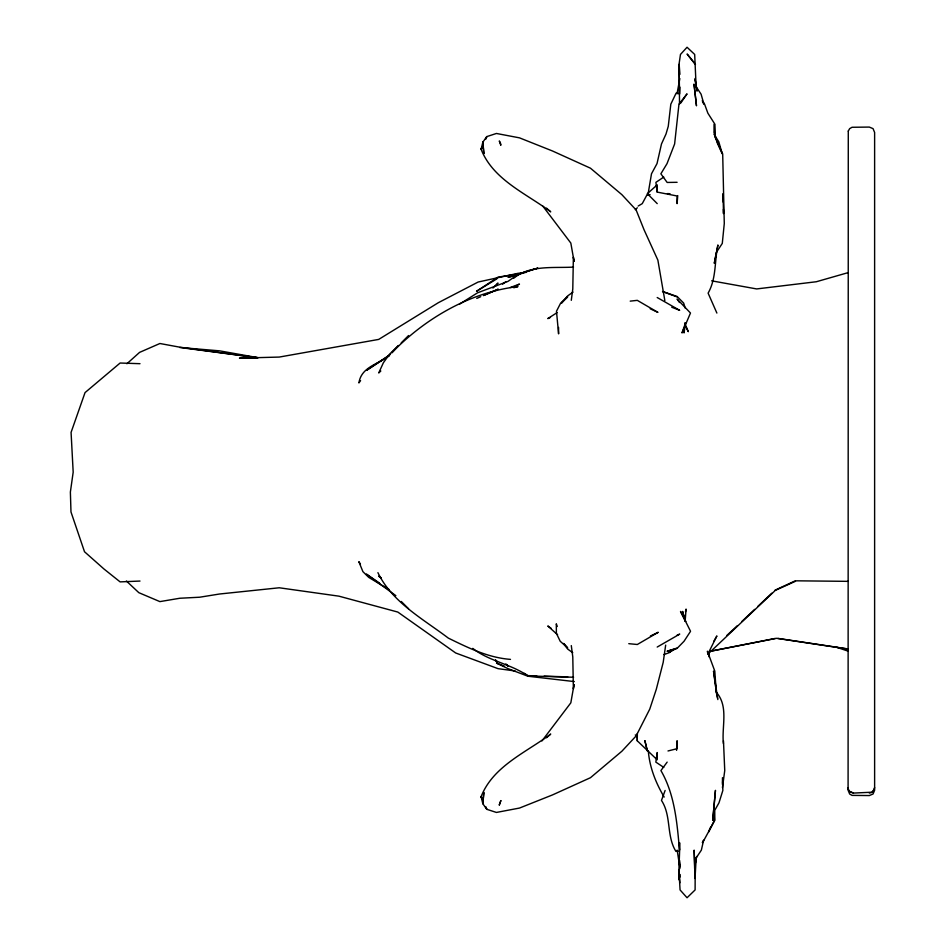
<?xml version="1.0" encoding="UTF-8"?>
<svg xmlns="http://www.w3.org/2000/svg" width="945" height="945" viewBox="0 0 945 945"><rect width="100%" height="100%" fill="white"/><g stroke="black" fill="none" stroke-linecap="round" stroke-linejoin="round"><path stroke-width="1.42" d="M656.22 758.894L637.249 740.797L637.332 734.525M637.249 740.797L637.332 733.544M695.047 875.72L694.162 850.146L694.646 868.609M695.177 870.038L695.107 889.93L687.05 897.75L680.069 889.93L678.923 870.038L679.892 843.034M709.104 656.905L709.282 651.211L716.889 635.938L713.829 641.265M722.464 783.358L722.476 777.676M723.409 743.573C721.507 726.611 728.949 706.305 716.251 692.212L715.885 689.389M713.936 132.583L714.373 124.067L715.058 136.848M722.488 784.787L722.712 780.523L722.842 790.469L718.991 802.801L714.751 810.361L714.822 820.307L702.643 842.586M676.573 750.354L677.104 740.738L677.104 748.676L667.997 750.968M695.036 878.507L696.181 857.906L701.355 850.146L703.623 840.199L702.324 842.586M684.322 328.671L684.05 332.935L685.515 322.989L682.018 332.935L690.476 313.031L677.092 299.022L679.502 302.53M679.928 87.117L679.479 94.228L679.006 64.39L680.471 54.444L687.05 47.25L694.681 54.444L696.134 86.692L696.997 90.862M677.73 195.591L677.104 203.636L677.104 195.993L657.212 192.095L655.901 182.361L663.78 177.069M722.441 787.622L724.744 770.577L723.468 740.738M874.621 787.61L873.062 791.532M571.288 300.321L572.788 288.957L573.379 257.158L574.087 261.328M665.67 645.116L663.201 662.339L656.279 689.366L649.758 709.104L636.139 735.919L621.881 751.228L590.471 777.7L552.471 794.934L519.502 808.058L496.432 812.44L486.817 809.322L482.848 803.746L481.111 796.67C493.006 766.123 526.247 752.409 550.722 734.064L546.517 737.738M647.868 195.225L651.495 173.797L657.023 163.579L661.488 143.959L666.012 134.013L668.269 126.311L670.82 104.174L676.088 93.177L678.652 93.555M574.087 684.582L573.379 688.74L572.788 656.952L571.288 645.589M677.01 93.768L679.845 78.589M574.04 684.629L570.827 702.832L541.946 740.951M695.154 863.423L696.181 857.906M695.059 864.758L696.678 856.465M685.479 611.852L686.07 609.064L685.137 621.373L682.609 611.427L685.574 621.373L690.547 631.307L684.038 641.265L677.104 648.376L667.052 651.27L677.104 648.057L669.225 652.274L672.604 649.747M665.115 790.469L661.476 800.415C671.611 815.937 666.19 835.805 675.923 851.386L678.664 851.043M874.432 788.992L871.963 792.371L869.317 793.079M710.782 826.757L708.608 831.931L714.42 820.307L714.066 810.361M485.683 139.116L486.817 136.588L496.432 133.469L519.502 137.852L552.471 150.976L590.471 168.198L621.881 194.67L636.139 209.991L644.029 229.718L657.874 260.135L664.843 300.593M485.411 139.281L486.817 136.588L482.848 142.163L481.111 149.239C493.006 179.786 526.247 193.489 550.722 211.845L546.517 208.16M680.79 103.029L687.027 93.862L678.959 104.174L674.624 143.959L667.005 163.674L660.874 173.797L667.158 182.456L677.104 182.302M360.588 380.622L358.923 382.938C361.309 366.719 378.508 364.286 389.305 355.603M667.158 762.119L660.921 770.577C674.813 794.521 677.104 823.048 679.502 850.146L679.231 843.034M495.215 286.335L498.003 283.063L492.924 288.048M401.212 342.881L408.559 335.546M635.323 209.719L637.32 207.782M737.513 625.566L726.835 635.43M741.79 621.526L754.642 609.395M757.855 606.359L771.781 593.224M708.018 654.023L775.313 590.401L796.446 580.821L848.09 581.352M380.823 371.031L378.732 372.956L383.363 362.774L389.612 354.08L398.613 345.48L391.797 352.828C424.931 318.536 470.126 292.111 517.966 286.595L513.773 287.764M126.902 363.754L139.565 352.39L159.894 343.507L179.786 347.181L257.914 357.73L179.786 347.488L219.571 350.843L257.938 357.671M513.572 278.338C529.98 264.754 553.557 268.238 573.52 267.092M672.663 649.936L669.332 652.629L663.945 654.578M502.586 284.173L505.977 281.563M390.391 354.399L366.495 370.381L389.257 355.568M573.013 292.111L567.697 295.868L561.495 303.097L567.697 296.848L560.668 303.097L556.487 311.224L558.589 333.857L558.566 327.419M557.089 312.63L547.805 318.595L550.451 317.437M459.565 304.136L477.615 292.773L508.02 281.374L517.966 274.393L537.859 268.085L508.02 277.298L517.966 275.172M496.869 278.846L476.54 291.284L498.062 277.121L523.648 273.14M638.17 206.045L642.257 203.636L647.266 194.304L650.113 194.67M657.2 647.053L679.727 634.107L677.081 635.17M514.659 286.737L519.466 284.091L510.217 287.54M650.408 636.02L658.263 632.288L637.308 644.502L628.779 643.675M774.995 590.188L795.182 580.868M476.741 298.431L480.733 296.695M871.963 792.205L853.394 793.079L849.649 791.367M848.09 272.644L816.338 281.74L756.661 288.934L711.632 280.83M775.113 638.466L710.25 651.282L776.554 638.312L848.09 649.061M526.483 272.325L517.954 273.329L478.17 282.023L438.385 302.672L378.709 339.409L279.248 357.068L239.463 358.131L256.52 357.954M630.209 301.136L637.308 300.356L657.921 312.37L650.195 308.755M140.002 581.057L120.109 581.884L103.974 568.996L84.507 551.738L70.981 511.954L70.379 492.061L73.178 472.169L71.076 432.385L85.038 392.6L120.109 363.022L140.002 363.695M573.591 677.246L527.912 675.935C511.032 663.933 488.778 661.169 472.772 648.376M536.748 675.899L527.912 675.616L524.215 673.312M544.119 676.136L567.697 676.88M667.442 193.571L670.04 193.749M574.324 681.581L527.912 676.23L508.02 668.647L496.491 663.095L504.429 666.166M853.394 792.914L850.748 792.205M515.119 670.974L498.062 668.658L455.679 652.983L397.821 612.065L338.924 596.165L279.248 587.778L219.571 594.003L199.678 597.216L179.786 598.256L159.894 601.611L138.832 592.68L126.406 581.021M778.007 638.407L848.09 648.955M510.477 659.374C488.27 657.755 468.035 647.762 448.343 638.111C423.124 618.975 392.092 602.331 377.917 572.646M836.23 647.148L848.09 651.14M677.104 296.919L662.516 291.509L677.104 296.482L683.672 303.097L685.196 308.07M671.741 307.231L679.668 310.314L657.2 297.521M663.768 767.399L655.842 762.107L657.212 752.539L657.212 759.792M572.753 652.723L567.697 649.085L563.539 643.51M379.583 583.124L366.365 574.087L395.861 595.669M384.391 586.408L389.198 589.692L368.774 577.419L362.904 571.642L358.84 561.649L360.447 563.988M551.278 628.401L547.805 625.98L557.585 634.768M381.118 577.82L378.721 576.155L381.012 577.927M505.717 664.193L508.02 666.048L506.036 664.205M495.369 660.342L497.472 662.161L495.629 659.941M401.294 601.481L408.559 608.757M635.276 734.903L637.32 736.97M657.224 203.624L647.36 193.69L657.212 184.866L657.212 192.095M563.822 643.498L567.697 647.939L560.208 641.265L556.392 633.351L556.298 623.794L557.266 626.488M848.811 790.268L849.649 791.532M542.82 206.104L570.827 243.066L574.04 261.269M664.17 797.06C655.83 782.98 649.546 767.305 648.294 750.684M702.253 100.666L704.592 104.174L707.876 113.187L714.798 124.067L714.739 134.013L717.409 143.274L722.24 153.905L718.802 141.809L713.865 134.013M696.134 86.692L701.107 94.228L703.93 104.174L702.525 101.836M485.411 806.617L486.817 809.322L485.683 806.794M685.798 326.557L688.291 331.671L684.676 322.989M482.257 799.198L481.111 796.67L482.186 799.151M716.877 313.067L708.112 293.151C716.546 278.279 714.42 261.044 717.94 244.968L714.302 263.312L716.345 252.409L722.287 243.42L724.283 223.528L722.689 153.905L714.869 136.659M848.279 788.992L848.811 790.433M679.88 882.819L678.923 870.038M679.809 867.191L677.152 850.146M717.586 698.355L716.251 692.212L714.798 671.104L707.415 651.211L707.852 654.058M694.953 78.47L697.091 90.885M695.083 79.829L695.496 82.569M717.846 699.583L713.534 671.104L715.53 686.578M679.514 874.302L679.916 877.137M848.09 787.61L848.279 789.146M679.998 865.774L679.396 860.092L679.857 868.609M679.928 74.336L679.16 64.39L679.526 104.174M723.244 202.218L723.067 193.69L723.492 213.582L723.409 209.317M715.448 790.469L712.731 820.307L715.448 790.469M679.597 874.302L679.148 879.984L679.656 874.302M483.226 799.175L482.848 803.746L483.864 792.394L483.226 799.175M848.279 131.06L848.09 790.233L849.649 794.001L852.024 795.383L869.317 795.56L873.062 794.001L874.621 790.233L874.621 132.442L873.062 128.65L869.317 127.079L852.024 127.268L849.649 128.65L848.279 131.06M500.838 800.639L499.303 804.951L500.838 800.639M482.186 146.747L481.111 149.239L482.257 146.711M498.074 289.205L483.403 295.549L498.074 289.312M695.449 64.39L687.098 54.019L695.414 64.39M647.337 750.862L644.88 740.738L647.337 750.862M500.46 143.167L499.303 140.959L500.838 145.27L500.46 143.167M685.645 621.373L680.518 611.427L685.574 621.373M696.465 105.616L694.032 84.282L696.465 105.616M483.864 153.515L482.848 142.163L483.864 153.515"/></g></svg>
